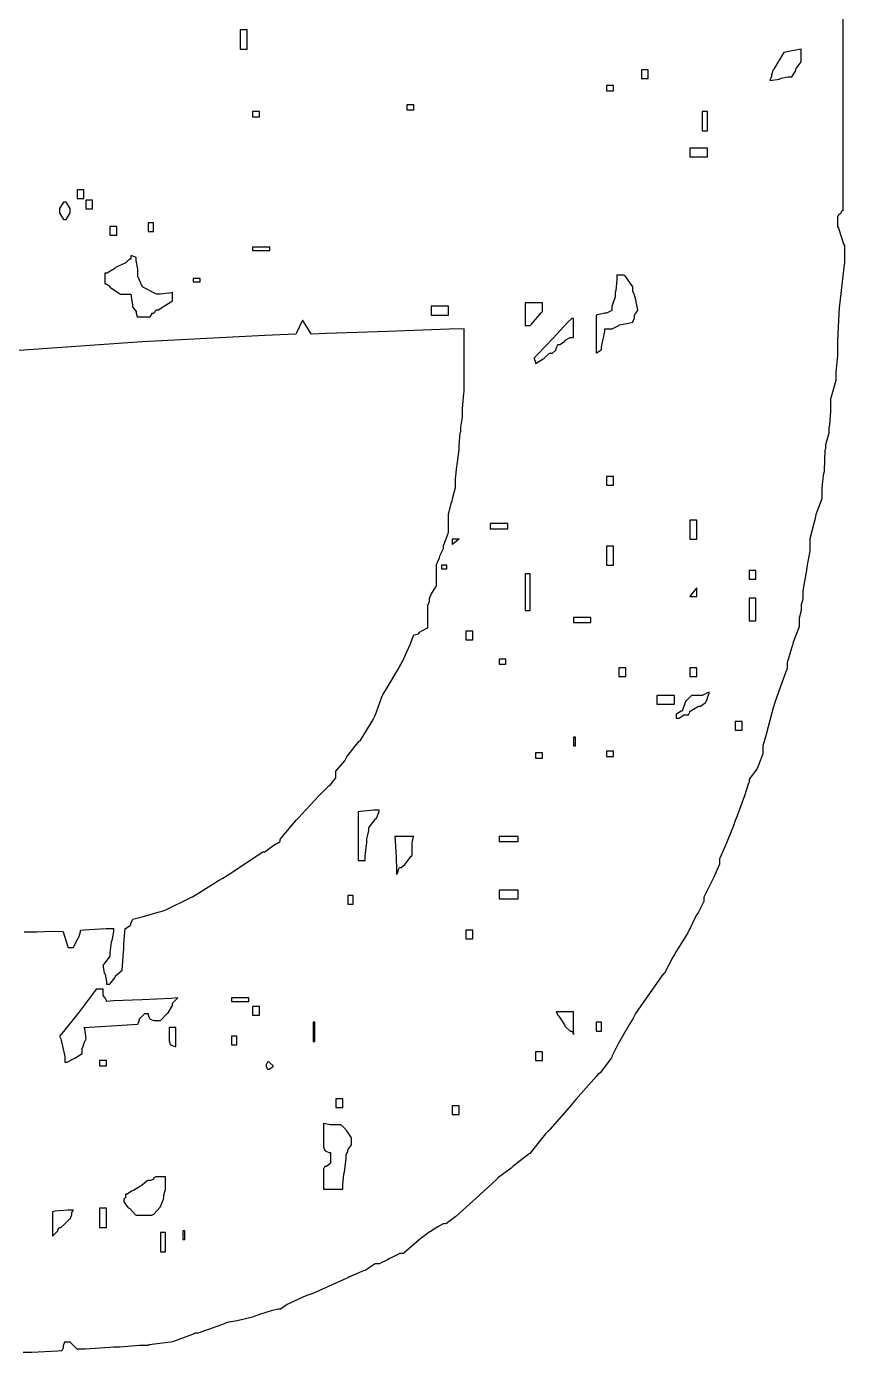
# Model space of a CAD drawing. Extents: x 44 to 313, y 66 to 291.
# Drawn here: x 296.47 to 313.09, y 237.14 to 264.05 of the extents above; entities that cross this region are included whole.
import ezdxf

# ---------------------------------------------------------------- set-up
doc = ezdxf.new("R2010")
doc.units = 0
doc.header["$MEASUREMENT"] = 0

msp = doc.modelspace()

# ---------------------------------------------------------------- linework, layer by layer
at = {"color": 40}
for points in [[(313.054, 265.347), (313.054, 263.19), (313.054, 261.034), (313.054, 260.314), (313.045, 260.314), (313.02, 260.289), (313.02, 260.28), (313.02, 260.271), (312.993, 260.244), (312.984, 260.244), (312.975, 260.236), (312.95, 260.19), (312.95, 260.174), (312.95, 260.148), (312.95, 260.088), (312.95, 260.067), (312.95, 260.051), (312.95, 260.011), (312.95, 259.997), (312.966, 259.963), (313.072, 259.644), (313.09, 259.608), (313.09, 259.564), (313.09, 259.465), (313.09, 259.432), (313.09, 259.388), (313.09, 259.289), (313.09, 259.256), (313.081, 259.221), (312.993, 258.455), (312.984, 258.34), (312.975, 258.225), (312.95, 257.675), (312.95, 257.492), (312.95, 257.377), (312.922, 257.105), (312.914, 257.035), (312.914, 256.868), (312.808, 256.49), (312.808, 256.363), (312.808, 256.249), (312.782, 255.958), (312.773, 255.904), (312.773, 255.8), (312.702, 255.561), (312.702, 255.481), (312.692, 255.455), (312.675, 255.032), (312.667, 254.988), (312.657, 254.944), (312.631, 254.686), (312.631, 254.599), (312.631, 254.467), (312.507, 254.15), (312.491, 254.07), (312.473, 253.992), (312.385, 253.654), (312.385, 253.541), (312.385, 253.409), (312.323, 253.083), (312.315, 253.012), (312.305, 252.942), (312.244, 252.598), (312.244, 252.483), (312.244, 252.431), (312.208, 252.312), (312.208, 252.272), (312.208, 252.202), (312.172, 252.043), (312.172, 251.99), (312.172, 251.867), (312.049, 251.557), (312.032, 251.495), (312.014, 251.434), (311.926, 251.137), (311.926, 251.037), (311.916, 251.011), (311.824, 250.751), (311.678, 250.332), (311.643, 250.226), (311.617, 250.121), (311.499, 249.684), (311.433, 249.455), (311.433, 249.378), (311.433, 249.29), (311.343, 249.061), (311.326, 249.025), (311.308, 248.981), (311.15, 248.777), (311.15, 248.708), (311.14, 248.692), (311.06, 248.44), (310.912, 248.03), (310.867, 247.933), (310.832, 247.828), (310.669, 247.413), (310.559, 247.174), (310.551, 247.157), (310.551, 247.051), (310.435, 246.786), (310.408, 246.732), (310.382, 246.68), (310.232, 246.379), (310.232, 246.379), (310.232, 246.291), (310.118, 246.063), (310.092, 246.027), (310.064, 245.982), (309.923, 245.684), (309.915, 245.674), (309.906, 245.658), (309.667, 245.278), (309.633, 245.217), (309.605, 245.164), (309.43, 244.837), (309.422, 244.828), (309.378, 244.784), (308.847, 244.016), (308.787, 243.91), (308.725, 243.805), (308.495, 243.404), (308.372, 243.162), (308.364, 243.134), (308.354, 243.118), (308.125, 242.817), (308.081, 242.781), (308.045, 242.737), (307.63, 242.272), (307.586, 242.218), (307.542, 242.165), (307.101, 241.661), (307.057, 241.617), (307.013, 241.573), (306.696, 241.177), (306.67, 241.16), (306.66, 241.151), (306.386, 240.939), (306.352, 240.911), (306.316, 240.877), (306.043, 240.675), (306.035, 240.665), (306.017, 240.648), (305.602, 240.26), (305.542, 240.206), (305.47, 240.145), (305.193, 239.898), (305.002, 239.758), (304.976, 239.748), (304.939, 239.748), (304.83, 239.691), (304.606, 239.544), (304.553, 239.5), (304.499, 239.466), (304.147, 239.157), (304.13, 239.147), (304.058, 239.147), (303.882, 239.061), (303.848, 239.043), (303.82, 239.025), (303.635, 238.937), (303.635, 238.937), (303.556, 238.937), (303.353, 238.804), (303.319, 238.795), (303.283, 238.778), (303.018, 238.664), (303, 238.654), (302.964, 238.638), (302.286, 238.337), (302.19, 238.301), (302.102, 238.267), (301.77, 238.108), (301.633, 238.019), (301.589, 238.019), (301.589, 238.019), (301.465, 237.988), (301.202, 237.906), (301.132, 237.878), (301.06, 237.852), (300.751, 237.782), (300.549, 237.746), (300.531, 237.736), (300.505, 237.728), (300.17, 237.605), (300.144, 237.596), (300.126, 237.588), (299.954, 237.526), (299.897, 237.526), (299.879, 237.517), (299.455, 237.359), (299.402, 237.349), (299.34, 237.341), (298.961, 237.289), (298.943, 237.279), (298.767, 237.279), (298.37, 237.243), (298.238, 237.243), (298.167, 237.235), (297.664, 237.207), (297.498, 237.207), (297.498, 237.207), (297.462, 237.243), (297.462, 237.243), (297.452, 237.253), (297.364, 237.341), (297.356, 237.349), (297.33, 237.349), (297.27, 237.349), (297.251, 237.349), (297.241, 237.349), (297.215, 237.271), (297.215, 237.243), (297.215, 237.226), (297.188, 237.173), (297.179, 237.173), (297.1, 237.164), (296.577, 237.137), (296.404, 237.137)], [(296.427, 245.674), (296.58, 245.674), (296.682, 245.674), (296.989, 245.688), (297.206, 245.684), (297.215, 245.674), (297.215, 245.674), (297.303, 245.393), (297.321, 245.357), (297.348, 245.357), (297.407, 245.357), (297.428, 245.357), (297.436, 245.375), (297.523, 245.551), (297.532, 245.569), (297.541, 245.587), (297.568, 245.679), (297.568, 245.71), (297.638, 245.719), (298.088, 245.746), (298.238, 245.746), (298.238, 245.684), (298.212, 245.533), (298.203, 245.497), (298.194, 245.463), (298.167, 245.252), (298.167, 245.181), (298.149, 245.164), (298.044, 245.022), (298.027, 245.004), (298.027, 244.96), (298.052, 244.846), (298.061, 244.828), (298.07, 244.811), (298.097, 244.665), (298.097, 244.615), (298.097, 244.615), (298.133, 244.615), (298.133, 244.615), (298.167, 244.615), (298.264, 244.741), (298.274, 244.758), (298.282, 244.785), (298.414, 244.898), (298.414, 244.898), (298.414, 244.898), (298.44, 245.261), (298.45, 245.321), (298.45, 245.427), (298.476, 245.746), (298.486, 245.746), (298.486, 245.746), (298.581, 245.807), (298.59, 245.816), (298.59, 245.843), (298.626, 245.922), (298.626, 245.922), (298.635, 245.932), (298.821, 245.984), (299.146, 246.072), (299.226, 246.098), (299.304, 246.125), (299.799, 246.363), (299.825, 246.379), (299.843, 246.389), (300.038, 246.508), (300.372, 246.716), (300.46, 246.768), (300.549, 246.822), (300.946, 247.086), (301.236, 247.281), (301.272, 247.297), (301.316, 247.297), (301.431, 247.387), (301.449, 247.403), (301.475, 247.421), (301.625, 247.513), (301.625, 247.544), (301.633, 247.562), (301.96, 247.951), (302.014, 248.003), (302.066, 248.065), (302.419, 248.445), (302.437, 248.462), (302.445, 248.471), (302.595, 248.622), (302.613, 248.638), (302.639, 248.656), (302.754, 248.801), (302.754, 248.849), (302.754, 248.937), (302.938, 249.149), (302.966, 249.202), (302.992, 249.246), (303.231, 249.546), (303.248, 249.554), (303.265, 249.572), (303.494, 249.953), (303.529, 250.013), (303.556, 250.067), (303.644, 250.31), (303.696, 250.464), (303.706, 250.472), (303.714, 250.49), (303.828, 250.68), (304.014, 250.993), (304.058, 251.072), (304.103, 251.152), (304.265, 251.51), (304.341, 251.707), (304.341, 251.707), (304.341, 251.707), (304.438, 251.726), (304.447, 251.743), (304.455, 251.761), (304.606, 251.839), (304.624, 251.847), (304.624, 251.963), (304.624, 252.221), (304.624, 252.306), (304.632, 252.316), (304.66, 252.389), (304.66, 252.413), (304.66, 252.44), (304.684, 252.519), (304.694, 252.519), (304.702, 252.537), (304.79, 252.679), (304.8, 252.695), (304.8, 252.749), (304.8, 252.867), (304.8, 252.906), (304.8, 252.95), (304.8, 253.049), (304.8, 253.082), (304.8, 253.136), (304.861, 253.268), (304.87, 253.294), (304.879, 253.322), (304.94, 253.461), (304.94, 253.507), (304.949, 253.533), (305.037, 253.762), (305.047, 253.788), (305.047, 253.86), (305.047, 254.018), (305.047, 254.07), (305.047, 254.158), (305.107, 254.389), (305.117, 254.423), (305.125, 254.467), (305.189, 254.698), (305.189, 254.776), (305.189, 254.874), (305.213, 255.12), (305.223, 255.165), (305.231, 255.209), (305.259, 255.466), (305.259, 255.552), (305.259, 255.552), (305.284, 255.808), (305.293, 255.834), (305.293, 255.922), (305.329, 256.121), (305.329, 256.187), (305.329, 256.303), (305.355, 256.602), (305.365, 256.646), (305.365, 256.808), (305.365, 257.295), (305.365, 257.762), (305.365, 257.917), (305.056, 257.908), (303.812, 257.864), (302.569, 257.82), (302.26, 257.81), (302.242, 257.838), (302.101, 258.066), (302.084, 258.093), (302.066, 258.066), (301.96, 257.838), (301.942, 257.81), (301.315, 257.784), (298.819, 257.656), (296.324, 257.476)]]:
    msp.add_lwpolyline(points, dxfattribs=at)
for points in [[(300.813, 263.595), (300.848, 263.595), (300.928, 263.595), (300.955, 263.595), (300.955, 263.693), (300.955, 263.912), (300.955, 263.984), (300.919, 263.984), (300.839, 263.984), (300.813, 263.984), (300.813, 263.887), (300.813, 263.668), (300.813, 263.595)], [(311.856, 263.525), (311.846, 263.508), (311.758, 263.358), (311.749, 263.349), (311.74, 263.34), (311.652, 263.19), (311.643, 263.172), (311.634, 263.164), (311.609, 263.066), (311.609, 263.066), (311.609, 263.04), (311.573, 262.96), (311.573, 262.96), (311.573, 262.96), (311.767, 262.988), (311.785, 262.996), (311.802, 263.005), (311.947, 263.032), (311.996, 263.032), (312.022, 263.032), (312.093, 263.146), (312.102, 263.172), (312.111, 263.2), (312.208, 263.339), (312.208, 263.385), (312.208, 263.438), (312.208, 263.557), (312.208, 263.595), (312.172, 263.587), (311.89, 263.535), (311.856, 263.525)], [(308.963, 262.996), (308.997, 262.996), (309.076, 262.996), (309.104, 262.996), (309.104, 263.04), (309.104, 263.139), (309.104, 263.172), (309.068, 263.172), (308.989, 263.172), (308.963, 263.172), (308.963, 263.128), (308.963, 263.029), (308.963, 262.996)], [(308.258, 262.749), (308.292, 262.749), (308.37, 262.749), (308.398, 262.749), (308.398, 262.777), (308.398, 262.836), (308.398, 262.855), (308.362, 262.855), (308.284, 262.855), (308.258, 262.855), (308.258, 262.829), (308.258, 262.77), (308.258, 262.749)], [(304.201, 262.36), (304.235, 262.36), (304.314, 262.36), (304.341, 262.36), (304.341, 262.388), (304.341, 262.447), (304.341, 262.467), (304.305, 262.467), (304.227, 262.467), (304.201, 262.467), (304.201, 262.441), (304.201, 262.381), (304.201, 262.36)], [(301.06, 262.22), (301.094, 262.22), (301.175, 262.22), (301.202, 262.22), (301.202, 262.248), (301.202, 262.307), (301.202, 262.326), (301.166, 262.326), (301.086, 262.326), (301.06, 262.326), (301.06, 262.3), (301.06, 262.241), (301.06, 262.22)], [(310.198, 261.938), (310.224, 261.938), (310.283, 261.938), (310.304, 261.938), (310.304, 262.035), (310.304, 262.254), (310.304, 262.326), (310.276, 262.326), (310.217, 262.326), (310.198, 262.326), (310.198, 262.23), (310.198, 262.011), (310.198, 261.938)], [(309.951, 261.408), (310.039, 261.408), (310.238, 261.408), (310.304, 261.408), (310.304, 261.452), (310.304, 261.552), (310.304, 261.585), (310.216, 261.585), (310.017, 261.585), (309.951, 261.585), (309.951, 261.541), (309.951, 261.441), (309.951, 261.408)], [(297.498, 260.562), (297.532, 260.562), (297.611, 260.562), (297.638, 260.562), (297.638, 260.606), (297.638, 260.706), (297.638, 260.739), (297.603, 260.739), (297.524, 260.739), (297.498, 260.739), (297.498, 260.695), (297.498, 260.595), (297.498, 260.562)], [(297.251, 260.49), (297.223, 260.49), (297.145, 260.358), (297.145, 260.314), (297.145, 260.27), (297.223, 260.138), (297.251, 260.138), (297.277, 260.138), (297.356, 260.27), (297.356, 260.314), (297.356, 260.358), (297.277, 260.49), (297.251, 260.49)], [(297.674, 260.35), (297.708, 260.35), (297.787, 260.35), (297.815, 260.35), (297.815, 260.394), (297.815, 260.493), (297.815, 260.526), (297.779, 260.526), (297.7, 260.526), (297.674, 260.526), (297.674, 260.482), (297.674, 260.383), (297.674, 260.35)], [(298.943, 259.891), (298.97, 259.891), (299.029, 259.891), (299.049, 259.891), (299.049, 259.935), (299.049, 260.034), (299.049, 260.067), (299.022, 260.067), (298.963, 260.067), (298.943, 260.067), (298.943, 260.023), (298.943, 259.924), (298.943, 259.891)], [(298.167, 259.821), (298.202, 259.821), (298.282, 259.821), (298.31, 259.821), (298.31, 259.865), (298.31, 259.964), (298.31, 259.997), (298.274, 259.997), (298.194, 259.997), (298.167, 259.997), (298.167, 259.953), (298.167, 259.854), (298.167, 259.821)], [(301.06, 259.504), (301.148, 259.504), (301.347, 259.504), (301.413, 259.504), (301.413, 259.522), (301.413, 259.562), (301.413, 259.574), (301.324, 259.574), (301.126, 259.574), (301.06, 259.574), (301.06, 259.558), (301.06, 259.504), (301.06, 259.504)], [(298.167, 258.763), (298.184, 258.746), (298.362, 258.632), (298.38, 258.622), (298.432, 258.622), (298.59, 258.622), (298.59, 258.622), (298.59, 258.622), (298.617, 258.437), (298.626, 258.41), (298.626, 258.366), (298.697, 258.266), (298.697, 258.233), (298.697, 258.233), (298.723, 258.163), (298.733, 258.163), (298.759, 258.163), (298.818, 258.163), (298.839, 258.163), (298.873, 258.163), (298.952, 258.163), (298.979, 258.163), (298.987, 258.163), (299.015, 258.217), (299.015, 258.233), (299.015, 258.233), (299.049, 258.233), (299.049, 258.233), (299.058, 258.233), (299.085, 258.261), (299.085, 258.269), (299.085, 258.279), (299.11, 258.304), (299.12, 258.304), (299.154, 258.304), (299.244, 258.366), (299.262, 258.374), (299.278, 258.384), (299.42, 258.472), (299.438, 258.48), (299.438, 258.507), (299.438, 258.567), (299.438, 258.586), (299.438, 258.604), (299.438, 258.644), (299.438, 258.656), (299.42, 258.648), (299.194, 258.622), (299.12, 258.622), (299.084, 258.632), (298.847, 258.754), (298.839, 258.763), (298.829, 258.772), (298.733, 258.977), (298.733, 259.045), (298.733, 259.125), (298.697, 259.303), (298.697, 259.362), (298.687, 259.372), (298.614, 259.398), (298.59, 259.398), (298.59, 259.381), (298.59, 259.341), (298.59, 259.328), (298.564, 259.328), (298.494, 259.266), (298.486, 259.256), (298.476, 259.248), (298.29, 259.169), (298.274, 259.151), (298.256, 259.133), (298.11, 259.045), (298.061, 259.045), (298.061, 258.993), (298.061, 258.873), (298.061, 258.833), (298.079, 258.84), (298.167, 258.782), (298.167, 258.763)], [(308.045, 257.422), (308.054, 257.431), (308.142, 257.484), (308.151, 257.492), (308.151, 257.546), (308.177, 257.678), (308.187, 257.704), (308.195, 257.732), (308.222, 257.871), (308.222, 257.917), (308.248, 257.917), (308.307, 257.917), (308.328, 257.917), (308.372, 257.917), (308.495, 257.978), (308.504, 257.987), (308.521, 257.996), (308.671, 258.022), (308.787, 258.049), (308.787, 258.057), (308.787, 258.057), (308.821, 258.137), (308.821, 258.163), (308.821, 258.181), (308.847, 258.233), (308.857, 258.233), (308.857, 258.251), (308.893, 258.291), (308.893, 258.304), (308.893, 258.304), (308.865, 258.428), (308.857, 258.446), (308.857, 258.481), (308.829, 258.578), (308.821, 258.586), (308.821, 258.614), (308.787, 258.673), (308.787, 258.692), (308.787, 258.772), (308.636, 258.993), (308.61, 259.009), (308.61, 259.009), (308.574, 259.009), (308.574, 259.009), (308.547, 259.009), (308.488, 259.009), (308.468, 259.009), (308.468, 258.921), (308.442, 258.692), (308.434, 258.656), (308.434, 258.568), (308.364, 258.37), (308.364, 258.304), (308.364, 258.287), (308.256, 258.233), (308.222, 258.233), (308.194, 258.225), (308.045, 258.197), (308.045, 258.197), (308.045, 258.005), (308.045, 257.568), (308.045, 257.422)], [(299.861, 258.869), (299.896, 258.869), (299.974, 258.869), (300.002, 258.869), (300.002, 258.887), (300.002, 258.927), (300.002, 258.939), (299.966, 258.939), (299.887, 258.939), (299.861, 258.939), (299.861, 258.922), (299.861, 258.882), (299.861, 258.869)], [(306.6, 257.987), (306.626, 257.987), (306.684, 257.987), (306.704, 257.987), (306.731, 258.014), (306.925, 258.243), (306.953, 258.269), (306.953, 258.313), (306.953, 258.413), (306.953, 258.446), (306.864, 258.446), (306.666, 258.446), (306.6, 258.446), (306.6, 258.331), (306.6, 258.074), (306.6, 257.987)], [(304.694, 258.197), (304.782, 258.197), (304.981, 258.197), (305.047, 258.197), (305.047, 258.241), (305.047, 258.341), (305.047, 258.374), (304.958, 258.374), (304.76, 258.374), (304.694, 258.374), (304.694, 258.33), (304.694, 258.231), (304.694, 258.197)], [(306.81, 257.211), (306.827, 257.221), (306.969, 257.307), (306.987, 257.315), (306.995, 257.325), (307.094, 257.422), (307.129, 257.422), (307.155, 257.422), (307.224, 257.484), (307.233, 257.492), (307.233, 257.52), (307.269, 257.598), (307.269, 257.598), (307.304, 257.598), (307.4, 257.66), (307.41, 257.668), (307.418, 257.686), (307.517, 257.74), (307.552, 257.74), (307.552, 257.74), (307.586, 257.74), (307.586, 257.74), (307.586, 257.838), (307.586, 258.056), (307.586, 258.127), (307.586, 258.127), (307.552, 258.127), (307.552, 258.127), (307.472, 258.049), (307.163, 257.722), (306.855, 257.395), (306.776, 257.315), (306.784, 257.315), (306.81, 257.237), (306.81, 257.211)], [(308.258, 254.742), (308.292, 254.742), (308.37, 254.742), (308.398, 254.742), (308.398, 254.786), (308.398, 254.885), (308.398, 254.918), (308.362, 254.918), (308.284, 254.918), (308.258, 254.918), (308.258, 254.874), (308.258, 254.774), (308.258, 254.742)], [(305.894, 253.86), (305.983, 253.86), (306.181, 253.86), (306.247, 253.86), (306.247, 253.886), (306.247, 253.945), (306.247, 253.964), (306.159, 253.964), (305.96, 253.964), (305.894, 253.964), (305.894, 253.938), (305.894, 253.88), (305.894, 253.86)], [(309.951, 253.647), (309.985, 253.647), (310.064, 253.647), (310.092, 253.647), (310.092, 253.745), (310.092, 253.964), (310.092, 254.036), (310.056, 254.036), (309.977, 254.036), (309.951, 254.036), (309.951, 253.939), (309.951, 253.72), (309.951, 253.647)], [(305.117, 253.541), (305.135, 253.551), (305.241, 253.639), (305.259, 253.647), (305.223, 253.647), (305.143, 253.647), (305.117, 253.647), (305.117, 253.621), (305.117, 253.562), (305.117, 253.541)], [(308.258, 253.118), (308.292, 253.118), (308.37, 253.118), (308.398, 253.118), (308.398, 253.216), (308.398, 253.435), (308.398, 253.507), (308.362, 253.507), (308.284, 253.507), (308.258, 253.507), (308.258, 253.41), (308.258, 253.191), (308.258, 253.118)], [(304.906, 253.048), (304.932, 253.048), (304.992, 253.048), (305.012, 253.048), (305.012, 253.066), (305.012, 253.106), (305.012, 253.118), (304.985, 253.118), (304.925, 253.118), (304.906, 253.118), (304.906, 253.101), (304.906, 253.048), (304.906, 253.048)], [(306.6, 252.2), (306.626, 252.2), (306.684, 252.2), (306.704, 252.2), (306.704, 252.386), (306.704, 252.804), (306.704, 252.942), (306.678, 252.942), (306.619, 252.942), (306.6, 252.942), (306.6, 252.757), (306.6, 252.339), (306.6, 252.2)], [(311.15, 252.835), (311.185, 252.835), (311.263, 252.835), (311.29, 252.835), (311.29, 252.88), (311.29, 252.979), (311.29, 253.012), (311.255, 253.012), (311.176, 253.012), (311.15, 253.012), (311.15, 252.968), (311.15, 252.869), (311.15, 252.835)], [(309.951, 252.483), (309.985, 252.483), (310.064, 252.483), (310.092, 252.483), (310.092, 252.527), (310.092, 252.626), (310.092, 252.659), (310.074, 252.643), (309.959, 252.501), (309.951, 252.483)], [(311.15, 251.99), (311.185, 251.99), (311.263, 251.99), (311.29, 251.99), (311.29, 252.105), (311.29, 252.363), (311.29, 252.448), (311.255, 252.448), (311.176, 252.448), (311.15, 252.448), (311.15, 252.334), (311.15, 252.076), (311.15, 251.99)], [(307.586, 251.954), (307.674, 251.954), (307.873, 251.954), (307.939, 251.954), (307.939, 251.981), (307.939, 252.04), (307.939, 252.06), (307.851, 252.06), (307.653, 252.06), (307.586, 252.06), (307.586, 252.034), (307.586, 251.974), (307.586, 251.954)], [(305.399, 251.601), (305.434, 251.601), (305.514, 251.601), (305.542, 251.601), (305.542, 251.645), (305.542, 251.744), (305.542, 251.777), (305.506, 251.777), (305.425, 251.777), (305.399, 251.777), (305.399, 251.733), (305.399, 251.634), (305.399, 251.601)], [(306.071, 251.108), (306.105, 251.108), (306.184, 251.108), (306.211, 251.108), (306.211, 251.135), (306.211, 251.194), (306.211, 251.214), (306.175, 251.214), (306.097, 251.214), (306.071, 251.214), (306.071, 251.187), (306.071, 251.128), (306.071, 251.108)], [(308.504, 250.861), (308.539, 250.861), (308.617, 250.861), (308.645, 250.861), (308.645, 250.905), (308.645, 251.004), (308.645, 251.037), (308.609, 251.037), (308.53, 251.037), (308.504, 251.037), (308.504, 250.993), (308.504, 250.894), (308.504, 250.861)], [(309.951, 250.861), (309.985, 250.861), (310.064, 250.861), (310.092, 250.861), (310.092, 250.905), (310.092, 251.004), (310.092, 251.037), (310.056, 251.037), (309.977, 251.037), (309.951, 251.037), (309.951, 250.993), (309.951, 250.894), (309.951, 250.861)], [(309.28, 250.296), (309.368, 250.296), (309.567, 250.296), (309.633, 250.296), (309.633, 250.34), (309.633, 250.439), (309.633, 250.472), (309.545, 250.472), (309.346, 250.472), (309.28, 250.472), (309.28, 250.428), (309.28, 250.329), (309.28, 250.296)], [(310.338, 250.542), (310.32, 250.534), (310.201, 250.472), (310.162, 250.472), (310.118, 250.472), (310.019, 250.472), (309.985, 250.472), (309.976, 250.464), (309.888, 250.376), (309.879, 250.366), (309.862, 250.349), (309.795, 250.155), (309.775, 250.155), (309.775, 250.155), (309.677, 250.093), (309.669, 250.083), (309.669, 250.067), (309.669, 250.027), (309.669, 250.013), (309.669, 250.013), (309.703, 250.013), (309.703, 250.013), (309.729, 250.013), (309.809, 250.067), (309.809, 250.083), (309.835, 250.083), (309.894, 250.083), (309.915, 250.083), (309.923, 250.083), (309.951, 250.137), (309.951, 250.155), (309.967, 250.165), (310.11, 250.252), (310.128, 250.26), (310.162, 250.26), (310.259, 250.323), (310.268, 250.332), (310.276, 250.341), (310.304, 250.413), (310.304, 250.436), (310.312, 250.446), (310.338, 250.519), (310.338, 250.542)], [(310.867, 249.767), (310.902, 249.767), (310.982, 249.767), (311.01, 249.767), (311.01, 249.811), (311.01, 249.91), (311.01, 249.943), (310.974, 249.943), (310.894, 249.943), (310.867, 249.943), (310.867, 249.899), (310.867, 249.8), (310.867, 249.767)], [(307.586, 249.45), (307.586, 249.45), (307.622, 249.45), (307.622, 249.45), (307.622, 249.494), (307.622, 249.593), (307.622, 249.626), (307.622, 249.626), (307.586, 249.626), (307.586, 249.626), (307.586, 249.582), (307.586, 249.483), (307.586, 249.45)], [(306.81, 249.202), (306.845, 249.202), (306.925, 249.202), (306.953, 249.202), (306.953, 249.229), (306.953, 249.289), (306.953, 249.308), (306.917, 249.308), (306.837, 249.308), (306.81, 249.308), (306.81, 249.282), (306.81, 249.222), (306.81, 249.202)], [(308.258, 249.238), (308.292, 249.238), (308.37, 249.238), (308.398, 249.238), (308.398, 249.265), (308.398, 249.324), (308.398, 249.344), (308.362, 249.344), (308.284, 249.344), (308.258, 249.344), (308.258, 249.318), (308.258, 249.258), (308.258, 249.238)], [(303.213, 247.121), (303.247, 247.121), (303.325, 247.121), (303.353, 247.121), (303.353, 247.209), (303.379, 247.439), (303.389, 247.474), (303.389, 247.554), (303.425, 247.731), (303.425, 247.79), (303.441, 247.808), (303.547, 247.951), (303.565, 247.967), (303.573, 247.977), (303.601, 248.024), (303.601, 248.039), (303.609, 248.048), (303.635, 248.12), (303.635, 248.143), (303.529, 248.143), (303.257, 248.118), (303.213, 248.109), (303.213, 247.989), (303.213, 247.628), (303.213, 247.247), (303.213, 247.121)], [(303.988, 246.838), (303.997, 246.848), (304.024, 246.893), (304.024, 246.908), (304.024, 246.926), (304.049, 246.98), (304.058, 246.98), (304.085, 246.98), (304.155, 247.042), (304.165, 247.051), (304.181, 247.069), (304.289, 247.21), (304.307, 247.227), (304.307, 247.281), (304.307, 247.399), (304.307, 247.438), (304.307, 247.482), (304.332, 247.606), (304.341, 247.614), (304.243, 247.614), (304.026, 247.614), (303.954, 247.614), (303.962, 247.526), (303.983, 247.201), (303.988, 246.929), (303.988, 246.838)], [(306.071, 247.51), (306.167, 247.51), (306.385, 247.51), (306.458, 247.51), (306.458, 247.536), (306.458, 247.595), (306.458, 247.614), (306.36, 247.614), (306.142, 247.614), (306.071, 247.614), (306.071, 247.588), (306.071, 247.53), (306.071, 247.51)], [(303, 246.239), (303.027, 246.239), (303.086, 246.239), (303.106, 246.239), (303.106, 246.283), (303.106, 246.382), (303.106, 246.415), (303.079, 246.415), (303.02, 246.415), (303, 246.415), (303, 246.371), (303, 246.272), (303, 246.239)], [(306.071, 246.345), (306.167, 246.345), (306.385, 246.345), (306.458, 246.345), (306.458, 246.389), (306.458, 246.488), (306.458, 246.521), (306.36, 246.521), (306.142, 246.521), (306.071, 246.521), (306.071, 246.477), (306.071, 246.378), (306.071, 246.345)], [(305.399, 245.533), (305.434, 245.533), (305.514, 245.533), (305.542, 245.533), (305.542, 245.577), (305.542, 245.677), (305.542, 245.71), (305.506, 245.71), (305.425, 245.71), (305.399, 245.71), (305.399, 245.666), (305.399, 245.566), (305.399, 245.533)], [(297.251, 243.028), (297.295, 243.028), (297.41, 243.091), (297.428, 243.1), (297.454, 243.109), (297.604, 243.209), (297.604, 243.24), (297.604, 243.302), (297.664, 243.47), (297.674, 243.487), (297.682, 243.514), (297.655, 243.717), (297.638, 243.733), (297.753, 243.743), (298.198, 243.769), (298.626, 243.797), (298.733, 243.805), (298.741, 243.815), (298.767, 243.887), (298.767, 243.91), (298.775, 243.92), (298.863, 244.008), (298.873, 244.016), (298.873, 244.016), (298.909, 244.016), (298.909, 244.016), (298.909, 244.016), (298.943, 244.016), (298.943, 244.016), (298.943, 243.99), (298.97, 243.92), (298.979, 243.91), (298.987, 243.902), (299.06, 243.876), (299.085, 243.876), (299.111, 243.876), (299.171, 243.876), (299.192, 243.876), (299.2, 243.885), (299.314, 244.008), (299.332, 244.016), (299.349, 244.034), (299.438, 244.18), (299.438, 244.228), (299.446, 244.238), (299.534, 244.326), (299.544, 244.335), (299.402, 244.326), (298.821, 244.299), (298.238, 244.273), (298.097, 244.263), (298.097, 244.281), (298.07, 244.335), (298.061, 244.335), (298.061, 244.335), (298.027, 244.388), (298.027, 244.405), (298.027, 244.432), (298.027, 244.492), (298.027, 244.511), (298, 244.511), (297.94, 244.511), (297.921, 244.511), (297.921, 244.511), (297.885, 244.511), (297.885, 244.511), (297.815, 244.414), (297.528, 244.034), (297.223, 243.655), (297.145, 243.557), (297.171, 243.505), (297.251, 243.148), (297.251, 243.028)], [(300.637, 244.263), (300.725, 244.263), (300.924, 244.263), (300.99, 244.263), (300.99, 244.281), (300.99, 244.322), (300.99, 244.335), (300.901, 244.335), (300.703, 244.335), (300.637, 244.335), (300.637, 244.317), (300.637, 244.277), (300.637, 244.263)], [(301.06, 243.982), (301.094, 243.982), (301.175, 243.982), (301.202, 243.982), (301.202, 244.026), (301.202, 244.125), (301.202, 244.158), (301.166, 244.158), (301.086, 244.158), (301.06, 244.158), (301.06, 244.114), (301.06, 244.015), (301.06, 243.982)], [(307.269, 243.982), (307.286, 243.964), (307.4, 243.787), (307.41, 243.769), (307.418, 243.753), (307.517, 243.663), (307.552, 243.663), (307.56, 243.655), (307.586, 243.61), (307.586, 243.593), (307.586, 243.709), (307.586, 243.967), (307.586, 244.052), (307.498, 244.052), (307.3, 244.052), (307.233, 244.052), (307.242, 244.044), (307.269, 243.982), (307.269, 243.982)], [(299.368, 243.487), (299.368, 243.461), (299.393, 243.391), (299.402, 243.381), (299.411, 243.373), (299.484, 243.346), (299.508, 243.346), (299.508, 243.444), (299.508, 243.662), (299.508, 243.733), (299.472, 243.733), (299.394, 243.733), (299.368, 243.733), (299.368, 243.673), (299.368, 243.534), (299.368, 243.487)], [(302.295, 243.453), (302.295, 243.453), (302.331, 243.453), (302.331, 243.453), (302.331, 243.55), (302.331, 243.768), (302.331, 243.84), (302.331, 243.84), (302.295, 243.84), (302.295, 243.84), (302.295, 243.743), (302.295, 243.526), (302.295, 243.453)], [(308.045, 243.663), (308.071, 243.663), (308.131, 243.663), (308.151, 243.663), (308.151, 243.707), (308.151, 243.806), (308.151, 243.84), (308.124, 243.84), (308.065, 243.84), (308.045, 243.84), (308.045, 243.796), (308.045, 243.696), (308.045, 243.663)], [(300.637, 243.381), (300.663, 243.381), (300.722, 243.381), (300.743, 243.381), (300.743, 243.425), (300.743, 243.524), (300.743, 243.557), (300.716, 243.557), (300.656, 243.557), (300.637, 243.557), (300.637, 243.513), (300.637, 243.414), (300.637, 243.381)], [(297.957, 242.958), (297.991, 242.958), (298.07, 242.958), (298.097, 242.958), (298.097, 242.985), (298.097, 243.044), (298.097, 243.064), (298.061, 243.064), (297.983, 243.064), (297.957, 243.064), (297.957, 243.038), (297.957, 242.979), (297.957, 242.958)], [(306.81, 243.064), (306.845, 243.064), (306.925, 243.064), (306.953, 243.064), (306.953, 243.108), (306.953, 243.207), (306.953, 243.24), (306.917, 243.24), (306.837, 243.24), (306.81, 243.24), (306.81, 243.196), (306.81, 243.097), (306.81, 243.064)], [(301.378, 243.028), (301.369, 243.028), (301.342, 242.976), (301.342, 242.958), (301.342, 242.941), (301.369, 242.888), (301.378, 242.888), (301.405, 242.888), (301.485, 242.941), (301.485, 242.958), (301.485, 242.958), (301.405, 243.028), (301.378, 243.028)], [(302.754, 242.112), (302.788, 242.112), (302.868, 242.112), (302.896, 242.112), (302.896, 242.156), (302.896, 242.255), (302.896, 242.288), (302.86, 242.288), (302.78, 242.288), (302.754, 242.288), (302.754, 242.244), (302.754, 242.145), (302.754, 242.112)], [(305.117, 241.97), (305.151, 241.97), (305.231, 241.97), (305.259, 241.97), (305.259, 242.014), (305.259, 242.113), (305.259, 242.146), (305.223, 242.146), (305.143, 242.146), (305.117, 242.146), (305.117, 242.102), (305.117, 242.003), (305.117, 241.97)], [(302.647, 240.983), (302.638, 240.975), (302.566, 240.911), (302.543, 240.911), (302.533, 240.911), (302.507, 240.859), (302.507, 240.841), (302.507, 240.745), (302.507, 240.527), (302.507, 240.454), (302.603, 240.454), (302.823, 240.454), (302.896, 240.454), (302.896, 240.542), (302.92, 240.754), (302.93, 240.807), (302.938, 240.851), (302.966, 241.082), (302.966, 241.16), (302.974, 241.169), (303, 241.215), (303, 241.23), (303, 241.248), (303.027, 241.3), (303.036, 241.3), (303.036, 241.3), (303.072, 241.354), (303.072, 241.37), (303.072, 241.388), (303.072, 241.428), (303.072, 241.44), (303.072, 241.494), (302.982, 241.636), (302.966, 241.653), (302.956, 241.662), (302.868, 241.75), (302.86, 241.759), (302.816, 241.759), (302.716, 241.759), (302.683, 241.759), (302.639, 241.759), (302.515, 241.785), (302.507, 241.793), (302.507, 241.679), (302.507, 241.423), (302.507, 241.336), (302.507, 241.31), (302.533, 241.239), (302.543, 241.23), (302.551, 241.221), (302.623, 241.194), (302.647, 241.194), (302.647, 241.177), (302.647, 241.137), (302.647, 241.124), (302.647, 241.089), (302.647, 241.011), (302.647, 240.983)], [(298.45, 240.242), (298.45, 240.198), (298.538, 240.075), (298.556, 240.065), (298.573, 240.057), (298.687, 239.934), (298.697, 239.925), (298.731, 239.925), (298.811, 239.925), (298.839, 239.925), (298.883, 239.925), (298.982, 239.925), (299.015, 239.925), (299.059, 239.943), (299.19, 240.089), (299.252, 240.251), (299.262, 240.278), (299.262, 240.331), (299.296, 240.45), (299.296, 240.488), (299.296, 240.542), (299.296, 240.662), (299.296, 240.701), (299.252, 240.701), (299.153, 240.701), (299.12, 240.701), (299.102, 240.701), (299.049, 240.675), (299.049, 240.665), (299.049, 240.657), (298.996, 240.63), (298.979, 240.63), (298.979, 240.63), (298.943, 240.63), (298.943, 240.63), (298.926, 240.622), (298.819, 240.534), (298.803, 240.524), (298.785, 240.516), (298.643, 240.428), (298.626, 240.418), (298.608, 240.41), (298.516, 240.348), (298.486, 240.348), (298.486, 240.331), (298.486, 240.291), (298.486, 240.278), (298.476, 240.278), (298.45, 240.251), (298.45, 240.242)], [(297.003, 239.5), (297.011, 239.51), (297.1, 239.598), (297.109, 239.606), (297.109, 239.624), (297.135, 239.677), (297.145, 239.677), (297.171, 239.677), (297.241, 239.74), (297.251, 239.748), (297.259, 239.758), (297.346, 239.845), (297.356, 239.853), (297.364, 239.863), (297.392, 239.936), (297.392, 239.959), (297.392, 239.977), (297.418, 240.029), (297.428, 240.029), (297.321, 240.029), (297.047, 240.005), (297.003, 239.995), (297.003, 239.872), (297.003, 239.594), (297.003, 239.5)], [(297.957, 239.677), (297.991, 239.677), (298.07, 239.677), (298.097, 239.677), (298.097, 239.775), (298.097, 239.994), (298.097, 240.065), (298.061, 240.065), (297.983, 240.065), (297.957, 240.065), (297.957, 239.969), (297.957, 239.75), (297.957, 239.677)], [(299.192, 239.183), (299.218, 239.183), (299.276, 239.183), (299.296, 239.183), (299.296, 239.281), (299.296, 239.5), (299.296, 239.572), (299.27, 239.572), (299.211, 239.572), (299.192, 239.572), (299.192, 239.475), (299.192, 239.256), (299.192, 239.183)], [(299.649, 239.43), (299.649, 239.43), (299.685, 239.43), (299.685, 239.43), (299.685, 239.474), (299.685, 239.573), (299.685, 239.606), (299.685, 239.606), (299.649, 239.606), (299.649, 239.606), (299.649, 239.562), (299.649, 239.463), (299.649, 239.43)]]:
    msp.add_lwpolyline(points, close=True, dxfattribs=at)

doc.saveas('drawing.dxf')
